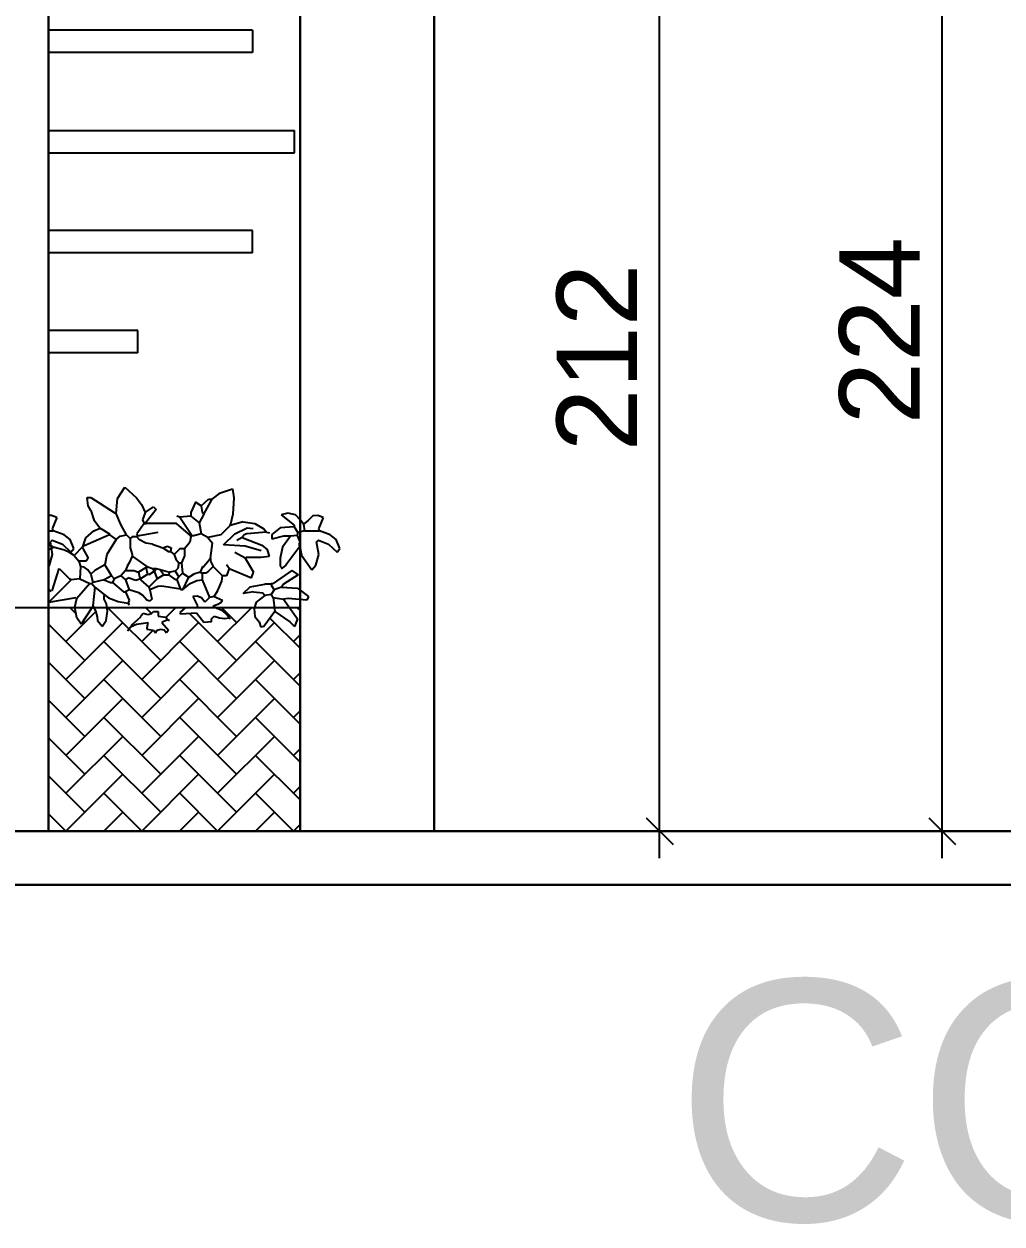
# Model space of a CAD drawing. Extents: x -165 to 197, y 154 to 653.
# Drawn here: x 49.179 to 51.367, y 400.381 to 403.066 of the extents above; entities that cross this region are included whole.
import ezdxf

# ---------------------------------------------------------------- set-up
doc = ezdxf.new("R2010")
doc.units = 0
doc.header["$MEASUREMENT"] = 0
doc.header["$PDMODE"] = 3
doc.header["$PDSIZE"] = 0.1
doc.layers.get('0').update_dxf_attribs({"linetype": 'CONTINUOUS'})
doc.layers.get('DEFPOINTS').update_dxf_attribs({"linetype": 'CONTINUOUS'})
doc.layers.add('AIT-PAREDE', color=4, linetype='CONTINUOUS', lineweight=30)
doc.layers.add('PAREDE ALTA', color=7, linetype='CONTINUOUS', lineweight=30)
for name, color, linetype in [('AIT-VEGETAÇÃO 25', 92, 'CONTINUOUS'), ('COTA', 1, 'CONTINUOUS'), ('REVESTIMENTO', 9, 'CONTINUOUS'), ('TEXTO', 190, 'CONTINUOUS')]:
    doc.layers.add(name, color=color, linetype=linetype)
doc.styles.add('ARIAL', font='ARIAL.TTF', dxfattribs={"height": 0.18})
doc.styles.add('PLANTA', font='stylu.ttf', dxfattribs={"height": 0.22})
doc.dimstyles.new('Copy of ISO-25', dxfattribs={"dimtxt": 0.18, "dimasz": 0.06, "dimexe": 0.06, "dimexo": 0.06, "dimgap": 0.05, "dimtad": 1, "dimdec": 0, "dimlfac": 100, "dimdsep": 46, "dimtxsty": 'ARIAL', "dimblk1": 'OBLIQUE', "dimblk2": 'OBLIQUE', "dimsah": 1, "dimcen": 2.5, "dimdle": 0.06, "dimclrd": 256, "dimclre": 256, "dimclrt": 256, "dimadec": 0, "dimazin": 0, "dimtfac": 1, "dimtdec": 0, "dimtmove": 1, "dimatfit": 3, "dimldrblk": 'OBLIQUE', "dimfxl": 0, "dimtolj": 1, "dimtzin": 0, "dimlwd": -1, "dimlwe": -1, "dimarcsym": 0})

# ---------------------------------------------------------------- blocks, each defined once
blk = doc.blocks.new('_OBLIQUE')
at = {"color": 0, "linetype": 'ByBlock'}
blk.add_line((-0.5, -0.5), (0.5, 0.5), dxfattribs=at)
blk = doc.blocks.new('*D49')
at = {"layer": 'COTA'}
for p, q in [((50.6012, 401.1995), (50.6012, 403.4395)), ((50.1569, 403.3795), (50.6612, 403.3795)), ((50.1569, 401.2595), (50.6612, 401.2595))]:
    blk.add_line(p, q, dxfattribs=at)
at = {"layer": 'DEFPOINTS', "color": 0}
for p in [(50.0969, 403.3795), (50.6012, 403.3795), (50.0969, 401.2595)]:
    blk.add_point(p, dxfattribs=at)
at = {"layer": 'COTA', "xscale": 0.06, "yscale": 0.06, "zscale": 0.06}
for p, rotation in [((50.6012, 403.3795), 90), ((50.6012, 401.2595), 270)]:
    blk.add_blockref('_OBLIQUE', p, dxfattribs=dict(at, rotation=rotation))
at = {"layer": 'COTA', "insert": (50.4608, 402.3195), "char_height": 0.18, "attachment_point": 5, "rotation": 90, "style": 'ARIAL'}
blk.add_mtext('\\A1;212', dxfattribs=at)
blk = doc.blocks.new('*D58')
at = {"layer": 'COTA'}
for p, q in [((51.2335, 401.1995), (51.2335, 403.5595)), ((50.6612, 403.4995), (51.2935, 403.4995)), ((50.6612, 401.2595), (51.2935, 401.2595))]:
    blk.add_line(p, q, dxfattribs=at)
at = {"layer": 'DEFPOINTS', "color": 0}
for p in [(50.6012, 403.4995), (51.2335, 403.4995), (50.6012, 401.2595)]:
    blk.add_point(p, dxfattribs=at)
at = {"layer": 'COTA', "xscale": 0.06, "yscale": 0.06, "zscale": 0.06}
for p, rotation in [((51.2335, 403.4995), 90), ((51.2335, 401.2595), 270)]:
    blk.add_blockref('_OBLIQUE', p, dxfattribs=dict(at, rotation=rotation))
at = {"layer": 'COTA', "insert": (51.0931, 402.3795), "char_height": 0.18, "attachment_point": 5, "rotation": 90, "style": 'ARIAL'}
blk.add_mtext('\\A1;224', dxfattribs=at)

msp = doc.modelspace()

# ---------------------------------------------------------------- hatches: boundary and pattern name
at = {"layer": 'REVESTIMENTO'}
h = msp.add_hatch(dxfattribs=at)
h.set_pattern_fill('AR-HBONE', color=256, scale=0.015, style=0)
h.set_pattern_definition([(45, (46.896936, 401.25954), (0, 0.0848528), [0.18, -0.06]), (135, (46.93936, 401.30197), (0, 0.0848528), [0.18, -0.06])])
h.paths.add_polyline_path([(48.3072, 401.7094), (48.303, 401.7032), (48.2977, 401.71), (48.2891, 401.7115), (48.282, 401.7093), (48.2779, 401.7032), (48.2737, 401.7094), (48.2588, 401.7116), (48.2612, 401.7262), (48.2513, 401.725), (48.2359, 401.7227), (48.2236, 401.7178), (48.2236, 401.7199), (48.2382, 401.7324), (48.2445, 401.7387), (48.2445, 401.7408), (48.2466, 401.7429), (48.2507, 401.7471), (48.2609, 401.7444), (48.2691, 401.747), (48.2737, 401.7513), (48.2842, 401.7513), (48.2842, 401.7408), (48.3009, 401.7387), (48.3051, 401.7324), (48.2925, 401.7262)], flags=16)
h.paths.add_polyline_path([(48.8232, 401.7178), (48.8232, 401.7199), (48.8378, 401.7324), (48.8441, 401.7387), (48.8441, 401.7408), (48.8462, 401.7429), (48.8504, 401.7471), (48.8606, 401.7444), (48.8688, 401.747), (48.8734, 401.7513), (48.8838, 401.7513), (48.8838, 401.7408), (48.9005, 401.7387), (48.9047, 401.7324), (48.8922, 401.7262), (48.9068, 401.7094), (48.9026, 401.7032), (48.8973, 401.71), (48.8888, 401.7115), (48.8816, 401.7093), (48.8775, 401.7032), (48.8734, 401.7094), (48.8584, 401.7116), (48.8608, 401.7262), (48.8509, 401.725), (48.8356, 401.7227)], flags=16)
h.paths.add_polyline_path([(47.7427, 401.7094), (47.7385, 401.7032), (47.7332, 401.71), (47.7246, 401.7115), (47.7175, 401.7093), (47.7134, 401.7032), (47.7092, 401.7094), (47.6943, 401.7116), (47.6967, 401.7262), (47.6868, 401.725), (47.6714, 401.7227), (47.6591, 401.7178), (47.6591, 401.7199), (47.6737, 401.7324), (47.68, 401.7387), (47.68, 401.7408), (47.6821, 401.7429), (47.6862, 401.7471), (47.6964, 401.7444), (47.7046, 401.747), (47.7092, 401.7513), (47.7197, 401.7513), (47.7197, 401.7408), (47.7364, 401.7387), (47.7406, 401.7324), (47.728, 401.7262)], flags=16)
h.paths.add_polyline_path([(49.4188, 401.7178), (49.4188, 401.7199), (49.4334, 401.7324), (49.4397, 401.7387), (49.4397, 401.7408), (49.4418, 401.7429), (49.446, 401.7471), (49.4562, 401.7444), (49.4644, 401.747), (49.469, 401.7513), (49.4794, 401.7513), (49.4794, 401.7408), (49.4961, 401.7387), (49.5003, 401.7324), (49.4878, 401.7262), (49.5024, 401.7094), (49.4982, 401.7032), (49.4929, 401.71), (49.4844, 401.7115), (49.4772, 401.7093), (49.4732, 401.7032), (49.469, 401.7094), (49.454, 401.7116), (49.4564, 401.7262), (49.4465, 401.725), (49.4312, 401.7227)], flags=17)
h.paths.add_polyline_path([(47.1953, 401.7094), (47.1911, 401.7032), (47.1858, 401.71), (47.1772, 401.7115), (47.1701, 401.7093), (47.166, 401.7032), (47.1618, 401.7094), (47.1468, 401.7116), (47.1493, 401.7262), (47.1394, 401.725), (47.124, 401.7227), (47.1117, 401.7178), (47.1117, 401.7199), (47.1263, 401.7324), (47.1325, 401.7387), (47.1325, 401.7408), (47.1346, 401.7429), (47.1388, 401.7471), (47.149, 401.7444), (47.1572, 401.747), (47.1618, 401.7513), (47.1723, 401.7513), (47.1723, 401.7408), (47.189, 401.7387), (47.1932, 401.7324), (47.1806, 401.7262)], flags=16)
h.paths.add_polyline_path([(49.234, 401.7595), (49.234, 401.2595), (49.7969, 401.2595), (49.7969, 401.7595), (49.773, 401.7595), (49.7909, 401.7345), (49.7846, 401.7178), (49.7741, 401.7283), (49.7407, 401.7513), (49.7156, 401.7178), (49.7093, 401.7157), (49.7052, 401.7283), (49.6954, 401.7398), (49.6943, 401.7595), (49.6084, 401.7595), (49.6111, 401.7575), (49.6152, 401.7567), (49.6236, 401.7523), (49.6332, 401.7439), (49.6383, 401.7366), (49.6383, 401.7366), (49.6286, 401.7358), (49.6163, 401.737), (49.6048, 401.7408), (49.5986, 401.7345), (49.5986, 401.7283), (49.5818, 401.7262), (49.5651, 401.7471), (49.5296, 401.745), (49.5275, 401.7492), (49.54, 401.7595), (49.365, 401.7595), (49.3662, 401.7519), (49.3626, 401.731), (49.354, 401.7178), (49.3436, 401.7303), (49.343, 401.7392), (49.3394, 401.7526), (49.3355, 401.7595), (49.331, 401.7595), (49.3072, 401.7227), (49.2973, 401.7373), (49.2932, 401.7595)])
h.paths.add_polyline_path([(49.034, 401.7471), (49.034, 401.7595), (49.0128, 401.7595), (49.0155, 401.7575), (49.0195, 401.7567), (49.028, 401.7523)])
h.paths.add_polyline_path([(49.034, 401.6575), (48.4777, 401.6575), (48.4777, 401.7075), (49.034, 401.7075), (49.034, 401.7359), (49.033, 401.7358), (49.0207, 401.737), (49.0092, 401.7408), (49.003, 401.7345), (49.003, 401.7283), (48.9862, 401.7262), (48.9695, 401.7471), (48.934, 401.745), (48.9319, 401.7492), (48.9443, 401.7595), (48.7694, 401.7595), (48.7706, 401.7519), (48.767, 401.731), (48.7584, 401.7178), (48.748, 401.7303), (48.7474, 401.7392), (48.7438, 401.7526), (48.7399, 401.7595), (48.7354, 401.7595), (48.7115, 401.7227), (48.7017, 401.7373), (48.6976, 401.7595), (48.5777, 401.7595), (48.5956, 401.7345), (48.5893, 401.7178), (48.5789, 401.7283), (48.5454, 401.7513), (48.5204, 401.7178), (48.5141, 401.7157), (48.5099, 401.7283), (48.5001, 401.7398), (48.4991, 401.7595), (48.4132, 401.7595), (48.4159, 401.7575), (48.4199, 401.7567), (48.4284, 401.7523), (48.438, 401.7439), (48.443, 401.7366), (48.443, 401.7366), (48.4333, 401.7358), (48.4211, 401.737), (48.4096, 401.7408), (48.4033, 401.7345), (48.4033, 401.7283), (48.3866, 401.7262), (48.3699, 401.7471), (48.3343, 401.745), (48.3323, 401.7492), (48.3447, 401.7595), (48.1698, 401.7595), (48.1709, 401.7519), (48.1674, 401.731), (48.1588, 401.7178), (48.1483, 401.7303), (48.1477, 401.7392), (48.1442, 401.7526), (48.1403, 401.7595), (48.1357, 401.7595), (48.1119, 401.7227), (48.102, 401.7373), (48.0979, 401.7595), (48.0132, 401.7595), (48.0311, 401.7345), (48.0248, 401.7178), (48.0144, 401.7283), (47.9809, 401.7513), (47.9559, 401.7178), (47.9496, 401.7157), (47.9454, 401.7283), (47.9356, 401.7398), (47.9346, 401.7595), (47.8487, 401.7595), (47.8514, 401.7575), (47.8554, 401.7567), (47.8639, 401.7523), (47.8735, 401.7439), (47.8785, 401.7366), (47.8785, 401.7366), (47.8688, 401.7358), (47.8566, 401.737), (47.8451, 401.7408), (47.8388, 401.7345), (47.8388, 401.7283), (47.8221, 401.7262), (47.8054, 401.7471), (47.7698, 401.745), (47.7678, 401.7492), (47.7802, 401.7595), (47.6053, 401.7595), (47.6064, 401.7519), (47.6029, 401.731), (47.5943, 401.7178), (47.5838, 401.7303), (47.5832, 401.7392), (47.5797, 401.7526), (47.5758, 401.7595), (47.5712, 401.7595), (47.5474, 401.7227), (47.5375, 401.7373), (47.5334, 401.7595), (47.4658, 401.7595), (47.4837, 401.7345), (47.4774, 401.7178), (47.467, 401.7283), (47.4335, 401.7513), (47.4084, 401.7178), (47.4022, 401.7157), (47.398, 401.7283), (47.3882, 401.7398), (47.3872, 401.7595), (47.3012, 401.7595), (47.3039, 401.7575), (47.308, 401.7567), (47.3164, 401.7523), (47.326, 401.7439), (47.3311, 401.7366), (47.3311, 401.7366), (47.3214, 401.7358), (47.3091, 401.737), (47.2977, 401.7408), (47.2914, 401.7345), (47.2914, 401.7283), (47.2747, 401.7262), (47.258, 401.7471), (47.2224, 401.745), (47.2203, 401.7492), (47.2328, 401.7595), (47.0579, 401.7595), (47.059, 401.7519), (47.0555, 401.731), (47.0469, 401.7178), (47.0364, 401.7303), (47.0358, 401.7392), (47.0323, 401.7526), (47.0284, 401.7595), (47.0238, 401.7595), (47, 401.7227), (46.9901, 401.7373), (46.986, 401.7595), (46.8969, 401.7595), (46.8969, 401.2595), (49.034, 401.2595), (49.034, 401.4335), (48.384, 401.4335), (48.384, 401.4835), (49.034, 401.4835)])

# ---------------------------------------------------------------- linework, layer by layer
for p, q in [((49.6902, 403.0515), (49.234, 403.0515)), ((49.6902, 403.0515), (49.234, 403.0515)), ((49.6902, 403.0515), (49.6902, 403.0015)), ((49.6902, 403.0515), (49.6902, 403.0015)), ((49.6902, 403.0015), (49.234, 403.0015)), ((49.6902, 403.0015), (49.234, 403.0015)), ((49.2318, 402.8275), (49.784, 402.8275)), ((49.784, 402.7775), (49.784, 402.8275)), ((49.2318, 402.7775), (49.784, 402.7775)), ((49.6902, 402.6035), (49.234, 402.6035)), ((49.6902, 402.5535), (49.6902, 402.6035)), ((49.6902, 402.5535), (49.234, 402.5535)), ((49.434, 402.3795), (49.234, 402.3795)), ((49.234, 402.3795), (49.234, 402.3295)), ((49.434, 402.3295), (49.434, 402.3795)), ((49.434, 402.3295), (49.234, 402.3295))]:
    msp.add_line(p, q)
at = {"layer": 'AIT-PAREDE'}
for p, q in [((49.7969, 401.2595), (49.7969, 403.4995)), ((50.0969, 401.2595), (50.0969, 403.4995)), ((54.0931, 401.2595), (33.4069, 401.2595)), ((54.0931, 401.1395), (33.4069, 401.1395))]:
    msp.add_line(p, q, dxfattribs=at)
at = {"layer": 'AIT-VEGETAÇÃO 25'}
for p, q in [((49.3883, 402.0043), (49.4046, 402.0294)), ((49.4046, 402.0294), (49.4305, 402.0053)), ((49.6186, 402.0164), (49.6455, 402.0254)), ((49.6455, 402.0254), (49.6484, 402.0053)), ((49.3206, 402.0062), (49.3289, 402.0062)), ((49.3211, 401.9993), (49.3206, 402.0062)), ((49.323, 401.9872), (49.3211, 401.9993)), ((49.3289, 402.0062), (49.3812, 401.9728)), ((49.3854, 401.9707), (49.3883, 402.0043)), ((49.4305, 402.0053), (49.442, 401.9902)), ((49.563, 401.9958), (49.5526, 401.9728)), ((49.5756, 401.9874), (49.563, 401.9958)), ((49.5756, 401.9874), (49.5923, 402.0021)), ((49.5818, 401.9686), (49.6004, 402.0023)), ((49.5923, 402.0021), (49.6007, 402.0021)), ((49.6004, 402.0023), (49.6186, 402.0164)), ((49.6484, 402.0053), (49.6464, 401.9691)), ((49.2409, 401.9662), (49.234, 401.9656)), ((49.2529, 401.9612), (49.2409, 401.9662)), ((49.3289, 401.977), (49.323, 401.9872)), ((49.3289, 401.977), (49.3352, 401.9561)), ((49.3812, 401.9728), (49.3854, 401.9707)), ((49.3959, 401.946), (49.3854, 401.9707)), ((49.442, 401.9902), (49.4502, 401.9728)), ((49.4502, 401.9728), (49.4439, 401.9561)), ((49.4502, 401.9728), (49.469, 401.9853)), ((49.4752, 401.9791), (49.4502, 401.9477)), ((49.469, 401.9853), (49.4752, 401.9791)), ((49.5526, 401.9728), (49.5526, 401.9644)), ((49.5818, 401.9686), (49.5714, 401.9498)), ((49.5756, 401.9874), (49.5777, 401.9728)), ((49.5777, 401.9728), (49.5818, 401.9686)), ((49.6464, 401.9691), (49.6404, 401.9435)), ((49.7694, 401.9713), (49.7544, 401.9675)), ((49.7544, 401.9675), (49.7837, 401.9445)), ((49.7866, 401.9673), (49.7694, 401.9713)), ((49.7983, 401.9549), (49.7866, 401.9673)), ((49.8365, 401.9662), (49.825, 401.9652)), ((49.8485, 401.9612), (49.8365, 401.9662)), ((49.2529, 401.9612), (49.2424, 401.9361)), ((49.3352, 401.9561), (49.3498, 401.9373)), ((49.4084, 401.9226), (49.3959, 401.946)), ((49.4481, 401.9477), (49.4314, 401.9247)), ((49.4439, 401.9561), (49.4481, 401.9477)), ((49.4481, 401.9477), (49.4502, 401.9477)), ((49.4502, 401.9477), (49.4523, 401.9477)), ((49.52, 401.9477), (49.4523, 401.9477)), ((49.5526, 401.9206), (49.52, 401.9477)), ((49.5275, 401.9623), (49.5212, 401.9644)), ((49.5526, 401.9644), (49.5275, 401.9623)), ((49.5275, 401.9623), (49.5561, 401.9194)), ((49.5526, 401.9644), (49.5714, 401.9498)), ((49.5714, 401.9498), (49.5756, 401.9247)), ((49.6404, 401.9435), (49.6195, 401.9226)), ((49.6696, 401.9519), (49.6404, 401.9435)), ((49.6404, 401.9435), (49.6404, 401.9456)), ((49.6696, 401.9519), (49.6954, 401.948)), ((49.6954, 401.948), (49.7155, 401.9359)), ((49.7837, 401.9403), (49.7523, 401.9382)), ((49.7837, 401.9445), (49.7837, 401.9403)), ((49.7837, 401.9403), (49.792, 401.9278)), ((49.8046, 401.9466), (49.7983, 401.9549)), ((49.815, 401.9549), (49.8046, 401.9466)), ((49.8046, 401.9466), (49.8067, 401.9319)), ((49.825, 401.9652), (49.815, 401.9549)), ((49.8485, 401.9612), (49.838, 401.9361)), ((49.234, 401.9319), (49.2445, 401.9319)), ((49.2424, 401.9361), (49.2445, 401.9319)), ((49.2688, 401.923), (49.2445, 401.9319)), ((49.2822, 401.9119), (49.2688, 401.923)), ((49.3101, 401.8934), (49.3172, 401.9158)), ((49.3172, 401.9158), (49.3355, 401.9319)), ((49.3707, 401.9226), (49.3227, 401.9017)), ((49.3355, 401.9319), (49.3498, 401.9373)), ((49.3498, 401.9373), (49.3707, 401.9247)), ((49.3854, 401.9122), (49.3645, 401.8787)), ((49.3707, 401.9247), (49.3707, 401.9226)), ((49.3707, 401.9226), (49.3854, 401.9122)), ((49.3854, 401.9122), (49.394, 401.9198)), ((49.394, 401.9198), (49.4084, 401.9226)), ((49.4084, 401.9226), (49.4167, 401.9143)), ((49.4209, 401.9185), (49.4167, 401.9143)), ((49.4167, 401.9143), (49.4167, 401.8934)), ((49.4314, 401.9185), (49.4209, 401.9185)), ((49.4314, 401.9247), (49.4334, 401.9206)), ((49.4334, 401.9206), (49.4314, 401.9185)), ((49.4372, 401.9118), (49.4314, 401.9185)), ((49.4334, 401.9206), (49.4794, 401.9289)), ((49.5526, 401.9185), (49.5505, 401.9059)), ((49.5526, 401.9185), (49.5526, 401.9206)), ((49.5756, 401.9247), (49.5561, 401.9194)), ((49.5902, 401.9164), (49.5756, 401.9247)), ((49.6195, 401.9226), (49.5902, 401.9164)), ((49.5902, 401.9164), (49.6007, 401.9038)), ((49.6255, 401.9002), (49.6506, 401.9251)), ((49.6506, 401.9251), (49.6787, 401.938)), ((49.6675, 401.9164), (49.655, 401.9101)), ((49.6717, 401.9226), (49.6675, 401.9164)), ((49.6675, 401.9164), (49.6843, 401.9101)), ((49.678, 401.9247), (49.6717, 401.9226)), ((49.7219, 401.9289), (49.678, 401.9247)), ((49.6787, 401.938), (49.6918, 401.9367)), ((49.7155, 401.9359), (49.7219, 401.9289)), ((49.7219, 401.9289), (49.7282, 401.9268)), ((49.7523, 401.9382), (49.7335, 401.9236)), ((49.7335, 401.9236), (49.7335, 401.9131)), ((49.7598, 401.92), (49.7335, 401.9131)), ((49.7753, 401.9194), (49.7578, 401.8949)), ((49.7753, 401.9194), (49.7598, 401.92)), ((49.79, 401.9215), (49.7753, 401.9194)), ((49.792, 401.9278), (49.79, 401.9215)), ((49.79, 401.9215), (49.7962, 401.9069)), ((49.8067, 401.9319), (49.792, 401.9278)), ((49.8067, 401.9319), (49.8401, 401.9319)), ((49.838, 401.9361), (49.8401, 401.9319)), ((49.8644, 401.923), (49.8401, 401.9319)), ((49.8778, 401.9119), (49.8644, 401.923)), ((49.2441, 401.8949), (49.234, 401.902)), ((49.2349, 401.8892), (49.234, 401.8901)), ((49.234, 401.8888), (49.2345, 401.8897)), ((49.2455, 401.8945), (49.2349, 401.8892)), ((49.2424, 401.911), (49.2382, 401.9069)), ((49.2429, 401.8788), (49.2382, 401.9069)), ((49.2424, 401.911), (49.2649, 401.9019)), ((49.2695, 401.888), (49.2441, 401.8949)), ((49.2649, 401.9019), (49.2842, 401.8839)), ((49.2809, 401.8829), (49.2695, 401.888)), ((49.2905, 401.8922), (49.2822, 401.9119)), ((49.2842, 401.8839), (49.2905, 401.8922)), ((49.3101, 401.8955), (49.2913, 401.8767)), ((49.3101, 401.8955), (49.3101, 401.8934)), ((49.3101, 401.8934), (49.3227, 401.8704)), ((49.3227, 401.9017), (49.3122, 401.8976)), ((49.4167, 401.8934), (49.4209, 401.8787)), ((49.4516, 401.9037), (49.4372, 401.9118)), ((49.4669, 401.9017), (49.4516, 401.9037)), ((49.4669, 401.9017), (49.4899, 401.8934)), ((49.4899, 401.8934), (49.5003, 401.8976)), ((49.4899, 401.8934), (49.5024, 401.885)), ((49.5003, 401.8976), (49.5087, 401.8934)), ((49.5087, 401.8934), (49.5066, 401.885)), ((49.5275, 401.8913), (49.515, 401.8787)), ((49.538, 401.8913), (49.5275, 401.8913)), ((49.5484, 401.9038), (49.538, 401.8913)), ((49.538, 401.8913), (49.538, 401.8756)), ((49.5505, 401.9059), (49.5484, 401.9038)), ((49.5965, 401.8704), (49.6007, 401.9038)), ((49.674, 401.8975), (49.6255, 401.9002)), ((49.7097, 401.8868), (49.674, 401.8975)), ((49.6843, 401.9101), (49.7114, 401.8996)), ((49.7114, 401.8996), (49.724, 401.8892)), ((49.7282, 401.8746), (49.724, 401.8892)), ((49.7578, 401.8949), (49.7521, 401.8707)), ((49.7962, 401.8964), (49.7649, 401.8546)), ((49.7962, 401.9069), (49.7941, 401.9006)), ((49.7941, 401.9006), (49.7962, 401.8964)), ((49.7962, 401.8964), (49.8001, 401.8768)), ((49.838, 401.911), (49.8338, 401.9069)), ((49.8385, 401.8788), (49.8338, 401.9069)), ((49.838, 401.911), (49.8605, 401.9019)), ((49.8605, 401.9019), (49.8798, 401.8839)), ((49.8861, 401.8922), (49.8778, 401.9119)), ((49.8798, 401.8839), (49.8861, 401.8922)), ((49.2361, 401.8546), (49.2429, 401.8788)), ((49.2913, 401.8767), (49.2809, 401.8829)), ((49.2913, 401.8767), (49.3018, 401.8641)), ((49.3185, 401.8641), (49.3018, 401.8641)), ((49.3018, 401.8641), (49.3059, 401.8516)), ((49.3227, 401.8704), (49.3185, 401.8641)), ((49.3645, 401.8787), (49.3603, 401.8558)), ((49.4146, 401.8599), (49.4105, 401.8537)), ((49.4209, 401.8746), (49.4146, 401.8599)), ((49.4209, 401.8787), (49.4209, 401.8746)), ((49.4209, 401.8746), (49.4543, 401.8516)), ((49.5024, 401.885), (49.5066, 401.885)), ((49.5066, 401.885), (49.515, 401.8787)), ((49.515, 401.8787), (49.5191, 401.8683)), ((49.5191, 401.8683), (49.5254, 401.8599)), ((49.5254, 401.8599), (49.5233, 401.8474)), ((49.5254, 401.8599), (49.5317, 401.8599)), ((49.538, 401.8756), (49.5317, 401.8599)), ((49.5317, 401.8599), (49.5338, 401.8369)), ((49.5902, 401.862), (49.5818, 401.8516)), ((49.5965, 401.8704), (49.5902, 401.8641)), ((49.5902, 401.8641), (49.5902, 401.862)), ((49.5965, 401.8704), (49.5965, 401.8641)), ((49.5965, 401.8641), (49.6027, 401.8516)), ((49.6738, 401.8704), (49.6508, 401.8829)), ((49.6738, 401.8704), (49.6759, 401.8725)), ((49.6738, 401.8704), (49.6926, 401.839)), ((49.6759, 401.8725), (49.7093, 401.8725)), ((49.7093, 401.8725), (49.7282, 401.8746)), ((49.7521, 401.8707), (49.7523, 401.8525)), ((49.8001, 401.8768), (49.8234, 401.8442)), ((49.8318, 401.8546), (49.8385, 401.8788)), ((49.234, 401.8519), (49.2361, 401.8546)), ((49.2418, 401.797), (49.2579, 401.8474)), ((49.2579, 401.8474), (49.2809, 401.8244)), ((49.3059, 401.8516), (49.3039, 401.8244)), ((49.3134, 401.8504), (49.3059, 401.8516)), ((49.322, 401.8444), (49.3134, 401.8504)), ((49.3289, 401.8349), (49.322, 401.8444)), ((49.3373, 401.8432), (49.3289, 401.8349)), ((49.3289, 401.8349), (49.3331, 401.816)), ((49.3603, 401.8558), (49.3373, 401.8432)), ((49.3603, 401.8558), (49.3749, 401.8307)), ((49.4063, 401.8432), (49.3958, 401.8307)), ((49.4105, 401.8537), (49.4063, 401.8432)), ((49.4063, 401.8432), (49.4251, 401.8432)), ((49.4251, 401.8432), (49.4355, 401.839)), ((49.4523, 401.8495), (49.4355, 401.839)), ((49.4355, 401.839), (49.4376, 401.8286)), ((49.4564, 401.8349), (49.4397, 401.8244)), ((49.4543, 401.8516), (49.4523, 401.8495)), ((49.4523, 401.8495), (49.4543, 401.839)), ((49.4543, 401.8516), (49.4669, 401.8474)), ((49.4543, 401.839), (49.4564, 401.8349)), ((49.4585, 401.8328), (49.4564, 401.8349)), ((49.4711, 401.8411), (49.4585, 401.8328)), ((49.4669, 401.8474), (49.4711, 401.8411)), ((49.4669, 401.8474), (49.4752, 401.8474)), ((49.4752, 401.8474), (49.4711, 401.8411)), ((49.4711, 401.8411), (49.4711, 401.839)), ((49.4711, 401.839), (49.4773, 401.8244)), ((49.4752, 401.8474), (49.4836, 401.8453)), ((49.492, 401.8328), (49.4773, 401.8244)), ((49.4836, 401.8453), (49.5045, 401.839)), ((49.4836, 401.8453), (49.492, 401.8328)), ((49.492, 401.8328), (49.5024, 401.8328)), ((49.5045, 401.839), (49.5024, 401.8328)), ((49.5024, 401.8328), (49.515, 401.8244)), ((49.5171, 401.8411), (49.5045, 401.839)), ((49.5233, 401.8474), (49.5171, 401.8411)), ((49.5171, 401.8411), (49.5254, 401.8286)), ((49.5338, 401.8369), (49.5254, 401.8286)), ((49.5338, 401.8369), (49.5463, 401.8286)), ((49.5589, 401.8349), (49.5463, 401.8265)), ((49.5735, 401.839), (49.5589, 401.8349)), ((49.5777, 401.8495), (49.5735, 401.839)), ((49.5735, 401.839), (49.5777, 401.8369)), ((49.5777, 401.8516), (49.5777, 401.8495)), ((49.5818, 401.8516), (49.5777, 401.8495)), ((49.586, 401.8369), (49.5777, 401.8369)), ((49.5777, 401.8369), (49.5777, 401.8223)), ((49.5923, 401.8411), (49.586, 401.8369)), ((49.6027, 401.8516), (49.5923, 401.8411)), ((49.6027, 401.8516), (49.6236, 401.8307)), ((49.6383, 401.8474), (49.632, 401.8558)), ((49.6383, 401.8474), (49.632, 401.8307)), ((49.6383, 401.8474), (49.6884, 401.8265)), ((49.6884, 401.8265), (49.6926, 401.839)), ((49.7783, 401.8432), (49.7365, 401.814)), ((49.7523, 401.8525), (49.7565, 401.8483)), ((49.7565, 401.8483), (49.7544, 401.8462)), ((49.7649, 401.8546), (49.7565, 401.8483)), ((49.7929, 401.8328), (49.7595, 401.8119)), ((49.7783, 401.8432), (49.7929, 401.8328)), ((49.8234, 401.8442), (49.8318, 401.8546)), ((49.285, 401.8223), (49.2346, 401.7719)), ((49.2809, 401.8244), (49.285, 401.8223)), ((49.3039, 401.8244), (49.285, 401.8223)), ((49.3268, 401.814), (49.2976, 401.7805)), ((49.3039, 401.8244), (49.3268, 401.814)), ((49.3268, 401.814), (49.331, 401.814)), ((49.3331, 401.816), (49.331, 401.814)), ((49.331, 401.814), (49.3373, 401.8056)), ((49.3582, 401.8223), (49.3331, 401.816)), ((49.3373, 401.8056), (49.3331, 401.7638)), ((49.3373, 401.8056), (49.3582, 401.7889)), ((49.3749, 401.8307), (49.3582, 401.8223)), ((49.3582, 401.8223), (49.3728, 401.816)), ((49.3728, 401.816), (49.377, 401.816)), ((49.3749, 401.8307), (49.3812, 401.8244)), ((49.3812, 401.8244), (49.377, 401.816)), ((49.377, 401.816), (49.4021, 401.7951)), ((49.3958, 401.8307), (49.3812, 401.8244)), ((49.3958, 401.8307), (49.4063, 401.8223)), ((49.4125, 401.8265), (49.4063, 401.8223)), ((49.4063, 401.8223), (49.4146, 401.7993)), ((49.4293, 401.8202), (49.4125, 401.8265)), ((49.4397, 401.8244), (49.4293, 401.8202)), ((49.4376, 401.8286), (49.4397, 401.8244)), ((49.4397, 401.8244), (49.4397, 401.8223)), ((49.4397, 401.8223), (49.4585, 401.8056)), ((49.4773, 401.8244), (49.4585, 401.8056)), ((49.4585, 401.8056), (49.4606, 401.7993)), ((49.4783, 401.8069), (49.4605, 401.7998)), ((49.4878, 401.8077), (49.4783, 401.8069)), ((49.5296, 401.8014), (49.4878, 401.8077)), ((49.515, 401.8244), (49.5212, 401.8223)), ((49.5254, 401.8286), (49.5212, 401.8223)), ((49.5212, 401.8223), (49.5296, 401.8014)), ((49.5463, 401.8265), (49.5338, 401.7993)), ((49.5338, 401.7993), (49.5507, 401.8134)), ((49.5463, 401.8286), (49.5463, 401.8265)), ((49.5507, 401.8134), (49.566, 401.8203)), ((49.566, 401.8203), (49.5777, 401.8223)), ((49.5777, 401.8223), (49.5944, 401.7826)), ((49.6129, 401.7978), (49.6221, 401.8187)), ((49.6221, 401.8187), (49.6236, 401.8307)), ((49.632, 401.8307), (49.6236, 401.8307)), ((49.6695, 401.7911), (49.6848, 401.8062)), ((49.6848, 401.8062), (49.7177, 401.8119)), ((49.7323, 401.8119), (49.7177, 401.8119)), ((49.7323, 401.814), (49.7344, 401.814)), ((49.7323, 401.814), (49.7323, 401.8119)), ((49.7344, 401.814), (49.7323, 401.8119)), ((49.7323, 401.8119), (49.7323, 401.8098)), ((49.7323, 401.8098), (49.7386, 401.7993)), ((49.7344, 401.814), (49.7365, 401.814)), ((49.7553, 401.8056), (49.7386, 401.7993)), ((49.7595, 401.8119), (49.7553, 401.8056)), ((49.7553, 401.8056), (49.7909, 401.8035)), ((49.234, 401.8007), (49.2399, 401.7965)), ((49.2346, 401.7719), (49.2955, 401.7826)), ((49.293, 401.7605), (49.2976, 401.7805)), ((49.2955, 401.7826), (49.2976, 401.7805)), ((49.3582, 401.7889), (49.3582, 401.7868)), ((49.3582, 401.7889), (49.368, 401.7818)), ((49.3582, 401.7784), (49.3582, 401.7868)), ((49.3637, 401.7684), (49.3582, 401.7784)), ((49.368, 401.7818), (49.3898, 401.7732)), ((49.4021, 401.7951), (49.4063, 401.7951)), ((49.4146, 401.7993), (49.4063, 401.7951)), ((49.4063, 401.7951), (49.4105, 401.7847)), ((49.4105, 401.7847), (49.4146, 401.7763)), ((49.4358, 401.793), (49.4146, 401.7993)), ((49.4444, 401.7874), (49.4358, 401.793)), ((49.4543, 401.7763), (49.4444, 401.7874)), ((49.4606, 401.7993), (49.4648, 401.7784)), ((49.4648, 401.7784), (49.4606, 401.7742)), ((49.5296, 401.8014), (49.5338, 401.7993)), ((49.5668, 401.7857), (49.5568, 401.7847)), ((49.5568, 401.7847), (49.5672, 401.7638)), ((49.5764, 401.7817), (49.5668, 401.7857)), ((49.5839, 401.7721), (49.5764, 401.7817)), ((49.5944, 401.7826), (49.5839, 401.7721)), ((49.6048, 401.7847), (49.5944, 401.7826)), ((49.6048, 401.7847), (49.6129, 401.7978)), ((49.6048, 401.7847), (49.6236, 401.7763)), ((49.6926, 401.7951), (49.6695, 401.7911)), ((49.6926, 401.7951), (49.7135, 401.793)), ((49.7177, 401.7868), (49.6989, 401.7721)), ((49.7135, 401.793), (49.7177, 401.7868)), ((49.7323, 401.7889), (49.7177, 401.7868)), ((49.7386, 401.7993), (49.7323, 401.7889)), ((49.7323, 401.7889), (49.7365, 401.7826)), ((49.7365, 401.7826), (49.7595, 401.7784)), ((49.7365, 401.7826), (49.7407, 401.7513)), ((49.77, 401.7805), (49.7595, 401.7784)), ((49.7595, 401.7784), (49.7909, 401.7345)), ((49.8118, 401.7763), (49.77, 401.7805)), ((49.7909, 401.8035), (49.8159, 401.7847)), ((49.8159, 401.7847), (49.8118, 401.7763)), ((49.2973, 401.7373), (49.293, 401.7605)), ((49.331, 401.7596), (49.3072, 401.7227)), ((49.3331, 401.7638), (49.331, 401.7596)), ((49.3331, 401.7638), (49.3394, 401.7526)), ((49.3394, 401.7526), (49.343, 401.7392)), ((49.3626, 401.731), (49.3662, 401.7519)), ((49.3662, 401.7519), (49.3637, 401.7684)), ((49.3898, 401.7732), (49.4125, 401.7701)), ((49.4105, 401.7701), (49.4125, 401.7701)), ((49.4146, 401.7763), (49.4125, 401.7701)), ((49.4125, 401.7701), (49.4146, 401.7659)), ((49.4606, 401.7742), (49.4543, 401.7763)), ((49.4644, 401.747), (49.469, 401.7513)), ((49.469, 401.7513), (49.4794, 401.7513)), ((49.4794, 401.7513), (49.4794, 401.7408)), ((49.54, 401.7596), (49.5275, 401.7492)), ((49.5651, 401.7596), (49.54, 401.7596)), ((49.5672, 401.7638), (49.5651, 401.7596)), ((49.6027, 401.7638), (49.6125, 401.7676)), ((49.6111, 401.7575), (49.6027, 401.7638)), ((49.6152, 401.7567), (49.6111, 401.7575)), ((49.6125, 401.7676), (49.6198, 401.7716)), ((49.6236, 401.7523), (49.6152, 401.7567)), ((49.6198, 401.7716), (49.6236, 401.7763)), ((49.6332, 401.7439), (49.6236, 401.7523)), ((49.6989, 401.7721), (49.6944, 401.7579)), ((49.6944, 401.7579), (49.6954, 401.7398)), ((49.7407, 401.7513), (49.7156, 401.7178)), ((49.7407, 401.7513), (49.7741, 401.7283)), ((49.3072, 401.7227), (49.2973, 401.7373)), ((49.343, 401.7392), (49.3436, 401.7303)), ((49.354, 401.7178), (49.3436, 401.7303)), ((49.354, 401.7178), (49.3626, 401.731)), ((49.4334, 401.7324), (49.4188, 401.7199)), ((49.4312, 401.7227), (49.4465, 401.725)), ((49.4397, 401.7387), (49.4334, 401.7324)), ((49.4418, 401.7429), (49.4397, 401.7408)), ((49.4397, 401.7408), (49.4397, 401.7387)), ((49.4418, 401.7429), (49.446, 401.7471)), ((49.446, 401.7471), (49.4562, 401.7444)), ((49.4465, 401.725), (49.4564, 401.7262)), ((49.4564, 401.7262), (49.4543, 401.7136)), ((49.4562, 401.7444), (49.4644, 401.747)), ((49.4794, 401.7408), (49.4961, 401.7387)), ((49.5003, 401.7324), (49.4878, 401.7262)), ((49.4878, 401.7262), (49.5024, 401.7094)), ((49.4961, 401.7387), (49.5003, 401.7324)), ((49.5045, 401.7303), (49.5003, 401.7324)), ((49.5275, 401.7492), (49.5296, 401.745)), ((49.5651, 401.7471), (49.5296, 401.745)), ((49.5818, 401.7262), (49.5651, 401.7471)), ((49.5986, 401.7283), (49.5818, 401.7262)), ((49.5986, 401.7345), (49.6048, 401.7408)), ((49.5986, 401.7283), (49.5986, 401.7345)), ((49.6048, 401.7408), (49.6163, 401.737)), ((49.6163, 401.737), (49.6286, 401.7358)), ((49.6286, 401.7358), (49.6383, 401.7366)), ((49.6383, 401.7366), (49.6332, 401.7439)), ((49.6383, 401.7366), (49.6404, 401.7345)), ((49.6954, 401.7398), (49.7052, 401.7283)), ((49.7052, 401.7283), (49.7093, 401.7157)), ((49.7741, 401.7283), (49.7846, 401.7178)), ((49.7909, 401.7345), (49.7846, 401.7178)), ((49.4188, 401.7178), (49.4105, 401.7074)), ((49.4188, 401.7178), (49.4312, 401.7227)), ((49.4188, 401.7199), (49.4188, 401.7178)), ((49.4543, 401.7136), (49.4543, 401.7115)), ((49.4543, 401.7115), (49.469, 401.7094)), ((49.469, 401.7094), (49.4732, 401.7032)), ((49.4732, 401.7032), (49.4772, 401.7093)), ((49.4772, 401.7093), (49.4844, 401.7115)), ((49.4844, 401.7115), (49.4929, 401.71)), ((49.4929, 401.71), (49.4982, 401.7032)), ((49.5024, 401.7094), (49.4982, 401.7032)), ((49.7156, 401.7178), (49.7093, 401.7157))]:
    msp.add_line(p, q, dxfattribs=at)
msp.add_arc((49.52, 401.9477), 0.000000261, 49.844, 89.647, dxfattribs=at)
at = {"layer": 'PAREDE ALTA', "linetype": 'ByBlock'}
msp.add_line((49.234, 401.2595), (49.234, 403.4995), dxfattribs=at)
at = {"layer": 'REVESTIMENTO'}
msp.add_line((49.7969, 401.7595), (46.8969, 401.7595), dxfattribs=at)

# ---------------------------------------------------------------- texts
at = {"layer": 'TEXTO', "insert": (50.6348, 400.6533), "char_height": 0.5375, "width": 20.812842, "attachment_point": 4, "style": 'PLANTA'}
msp.add_mtext('{\\fSwis721 Ex BT|b0|i0|c0|p34;CORTE A}', dxfattribs=at)

# ---------------------------------------------------------------- dimensions: what is measured, and where the dimension line sits
at = {"layer": 'COTA'}
for base, p1, p2, picture, middle in [((51.2335, 403.4995), (50.6012, 401.2595), (50.6012, 403.4995), '*D58', (51.0931, 402.3795)), ((50.6012, 403.3795), (50.0969, 401.2595), (50.0969, 403.3795), '*D49', (50.4608, 402.3195))]:
    dim = msp.add_linear_dim(base=base, p1=p1, p2=p2, angle=90, dimstyle='Copy of ISO-25', dxfattribs=at)
    dim.commit()
    dim.dimension.update_dxf_attribs({"geometry": picture, "text_midpoint": middle})

doc.saveas('drawing.dxf')
